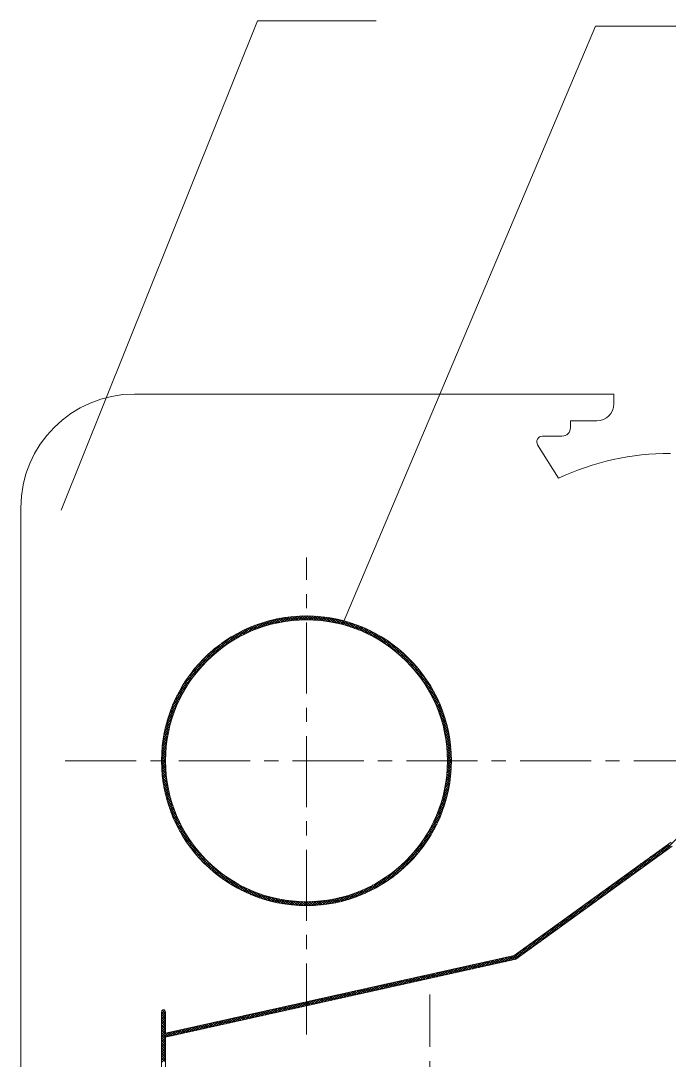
# Model space of a CAD drawing. Header units: millimetres. Extents: x 3251 to 3845, y 1091 to 1511.
# Drawn here: x 3441.73 to 3464.54, y 1183.49 to 1220.08 of the extents above; entities that cross this region are included whole.
import ezdxf

# ---------------------------------------------------------------- set-up
doc = ezdxf.new("R2010")
doc.units = ezdxf.units.MM
doc.linetypes.add('CENTERX2', pattern=[4, 2.5, -0.5, 0.5, -0.5])
for name, color, linetype, lineweight, true_color in [('1', 1, 'Continuous', 18, 0xff0000), ('2', 2, 'Continuous', 18, 0xffff00), ('3', 3, 'CENTERX2', 18, 0x00ff00)]:
    doc.layers.add(name, color=color, linetype=linetype, lineweight=lineweight, true_color=true_color)
pattern_1 = [(45, (3128.39006, 657.37576), (-0.0449012806, 0.0449012806), []), (135, (3128.39006, 657.37576), (-0.0449012806, -0.0449012806), [])]

msp = doc.modelspace()

# ---------------------------------------------------------------- hatches: boundary and pattern name
at = {"layer": '2'}
h = msp.add_hatch(dxfattribs=at)
h.set_pattern_fill('ANSI37', color=256, scale=0.02, style=0)
h.set_pattern_definition(pattern_1)
edge = h.paths.add_edge_path(flags=0)
edge.add_line((3451.78345, 1198.99262), (3451.78345, 1199.13101))
edge.add_arc((3451.78345, 1194.03322), 5.09779, 90, 180)
edge.add_line((3446.68566, 1194.03322), (3446.82405, 1194.03322))
edge.add_arc((3451.78345, 1194.03322), 4.9594, 90, 180, ccw=False)
edge = h.paths.add_edge_path(flags=0)
edge.add_line((3451.78345, 1199.13101), (3451.78345, 1198.99262))
edge.add_arc((3451.78345, 1194.03322), 4.9594, 0, 90, ccw=False)
edge.add_line((3456.74285, 1194.03322), (3456.88124, 1194.03322))
edge.add_arc((3451.78345, 1194.03322), 5.09779, 0, 90)
h = msp.add_hatch(dxfattribs=at)
h.set_pattern_fill('ANSI37', color=256, scale=0.02, style=0)
h.set_pattern_definition(pattern_1)
edge = h.paths.add_edge_path(flags=0)
edge.add_line((3451.78345, 1199.13101), (3451.78345, 1198.99262))
edge.add_arc((3451.78345, 1194.03322), 4.9594, 0, 90, ccw=False)
edge.add_line((3456.74285, 1194.03322), (3456.88124, 1194.03322))
edge.add_arc((3451.78345, 1194.03322), 5.09779, 0, 90)
edge = h.paths.add_edge_path(flags=0)
edge.add_arc((3451.78345, 1194.03322), 5.09779, 90, 180)
edge.add_line((3446.68566, 1194.03322), (3446.82405, 1194.03322))
edge.add_arc((3451.78345, 1194.03322), 4.9594, 90, 180, ccw=False)
edge.add_line((3451.78345, 1198.99262), (3451.78345, 1199.13101))
edge = h.paths.add_edge_path(flags=0)
edge.add_arc((3451.78345, 1194.03322), 5.09779, 0, 90)
edge.add_line((3451.78345, 1199.13101), (3451.78345, 1198.99262))
edge.add_arc((3451.78345, 1194.03322), 4.9594, 0, 90, ccw=False)
edge.add_arc((3451.78345, 1194.03322), 4.9594, 270, 360, ccw=False)
edge.add_line((3451.78345, 1189.07382), (3451.78345, 1188.93543))
edge.add_arc((3451.78345, 1194.03322), 5.09779, 270, 360)
edge = h.paths.add_edge_path(flags=0)
edge.add_arc((3451.78345, 1194.03322), 4.9594, 180, 270, ccw=False)
edge.add_arc((3451.78345, 1194.03322), 4.9594, 90, 180, ccw=False)
edge.add_line((3451.78345, 1198.99262), (3451.78345, 1199.13101))
edge.add_arc((3451.78345, 1194.03322), 5.09779, 90, 180)
edge.add_arc((3451.78345, 1194.03322), 5.09779, 180, 270)
edge.add_line((3451.78345, 1188.93543), (3451.78345, 1189.07382))

# ---------------------------------------------------------------- linework, layer by layer
at = {"layer": '1'}
for p, q in [((3445.73478, 1206.93882), (3462.59665, 1206.93882)), ((3462.59665, 1206.59564), (3462.59665, 1206.93882)), ((3461.07053, 1205.99564), (3461.07053, 1205.75749)), ((3461.99665, 1205.99564), (3461.07053, 1205.99564)), ((3460.77053, 1205.45749), (3460.08498, 1205.45749)), ((3459.91542, 1205.15142), (3460.64989, 1203.97734)), ((3441.73478, 1202.93882), (3441.73478, 1137.68806)), ((3451.78345, 1199.0262), (3451.78345, 1199.0262)), ((3464.60909, 1191.17337), (3459.09449, 1187.1772)), ((3464.64237, 1191.02658), (3459.15251, 1187.04834)), ((3459.09449, 1187.1772), (3446.82405, 1184.4453)), ((3459.15251, 1187.04834), (3446.82405, 1184.30352)), ((3446.68566, 1185.198), (3446.68566, 1155.40063)), ((3446.82405, 1185.198), (3446.82405, 1184.4453)), ((3446.82405, 1184.30352), (3446.82405, 1156.32337))]:
    msp.add_line(p, q, dxfattribs=at)
for radius in [5.09779, 4.9594]:
    msp.add_circle((3451.78345, 1194.03322), radius, dxfattribs=at)
for centre, radius, start, end in [((3445.73478, 1202.93882), 4, 90, 180), ((3461.99665, 1206.59564), 0.6, 270, 0), ((3460.77053, 1205.75749), 0.3, 270, 0), ((3460.08498, 1205.25749), 0.2, 90, 212.028677), ((3464.56904, 1195.64089), 9.21174, 89.910349, 115.179253), ((3446.75485, 1185.198), 0.06919, 0, 180)]:
    msp.add_arc(centre, radius, start, end, dxfattribs=at)
at = {"layer": '2'}
for p, q in [((3443.15342, 1202.84952), (3450.06588, 1220.07627)), ((3450.06588, 1220.07627), (3454.23329, 1220.07627)), ((3453.07932, 1198.89303), (3461.94906, 1219.8928)), ((3461.94906, 1219.8928), (3466.02131, 1219.8928)), ((3463.91719, 1190.50108), (3464.53788, 1191.12176)), ((3464.24333, 1190.73742), (3464.84375, 1191.33783)), ((3463.59105, 1190.26474), (3464.21174, 1190.88542)), ((3464.12323, 1190.65038), (3464.02413, 1190.74947)), ((3464.1753, 1190.68811), (3464.0762, 1190.78721)), ((3464.22737, 1190.72584), (3464.12827, 1190.82494)), ((3464.27944, 1190.76358), (3464.18034, 1190.86267)), ((3464.33151, 1190.80131), (3464.23241, 1190.9004)), ((3464.38358, 1190.83904), (3464.28448, 1190.93814)), ((3464.43565, 1190.87677), (3464.33655, 1190.97587)), ((3464.48772, 1190.91451), (3464.38862, 1191.0136)), ((3464.53979, 1190.95224), (3464.44069, 1191.05133)), ((3464.59186, 1190.98997), (3464.49276, 1191.08907)), ((3462.93876, 1189.79206), (3463.55945, 1190.41274)), ((3463.26491, 1190.0284), (3463.8856, 1190.64908)), ((3463.60253, 1190.27305), (3463.50343, 1190.37215)), ((3463.6546, 1190.31079), (3463.5555, 1190.40988)), ((3463.70667, 1190.34852), (3463.60757, 1190.44761)), ((3463.75874, 1190.38625), (3463.65964, 1190.48535)), ((3463.81081, 1190.42398), (3463.71171, 1190.52308)), ((3463.86288, 1190.46172), (3463.76378, 1190.56081)), ((3463.91495, 1190.49945), (3463.81585, 1190.59854)), ((3463.96702, 1190.53718), (3463.86792, 1190.63628)), ((3464.01909, 1190.57491), (3463.91999, 1190.67401)), ((3464.07116, 1190.61265), (3463.97206, 1190.71174)), ((3462.61262, 1189.55572), (3463.23331, 1190.1764)), ((3463.1339, 1189.93346), (3463.0348, 1190.03255)), ((3463.18597, 1189.97119), (3463.08687, 1190.07029)), ((3463.23804, 1190.00892), (3463.13894, 1190.10802)), ((3463.29011, 1190.04666), (3463.19101, 1190.14575)), ((3463.34218, 1190.08439), (3463.24308, 1190.18348)), ((3463.39425, 1190.12212), (3463.29515, 1190.22122)), ((3463.44632, 1190.15985), (3463.34722, 1190.25895)), ((3463.49839, 1190.19759), (3463.39929, 1190.29668)), ((3463.55046, 1190.23532), (3463.45136, 1190.33442)), ((3461.96034, 1189.08304), (3462.58103, 1189.70372)), ((3462.28648, 1189.31938), (3462.90717, 1189.94006)), ((3462.6132, 1189.55613), (3462.5141, 1189.65523)), ((3462.66527, 1189.59387), (3462.56617, 1189.69296)), ((3462.71734, 1189.6316), (3462.61824, 1189.73069)), ((3462.76941, 1189.66933), (3462.67031, 1189.76843)), ((3462.82148, 1189.70706), (3462.72238, 1189.80616)), ((3462.87355, 1189.7448), (3462.77445, 1189.84389)), ((3462.92562, 1189.78253), (3462.82652, 1189.88162)), ((3462.97769, 1189.82026), (3462.87859, 1189.91936)), ((3463.02976, 1189.85799), (3462.93066, 1189.95709)), ((3463.08183, 1189.89573), (3462.98273, 1189.99482)), ((3461.63419, 1188.8467), (3462.25488, 1189.46738)), ((3462.0925, 1189.17881), (3461.9934, 1189.2779)), ((3462.14457, 1189.21654), (3462.04547, 1189.31563)), ((3462.19664, 1189.25427), (3462.09754, 1189.35337)), ((3462.24871, 1189.292), (3462.14961, 1189.3911)), ((3462.30078, 1189.32974), (3462.20168, 1189.42883)), ((3462.35285, 1189.36747), (3462.25375, 1189.46657)), ((3462.40492, 1189.4052), (3462.30582, 1189.5043)), ((3462.45699, 1189.44293), (3462.35789, 1189.54203)), ((3462.50906, 1189.48067), (3462.40996, 1189.57976)), ((3462.56113, 1189.5184), (3462.46203, 1189.6175)), ((3460.98191, 1188.37402), (3461.6026, 1188.99471)), ((3461.30805, 1188.61036), (3461.92874, 1189.23105)), ((3461.62387, 1188.83921), (3461.52477, 1188.93831)), ((3461.67594, 1188.87695), (3461.57684, 1188.97604)), ((3461.72801, 1188.91468), (3461.62891, 1189.01377)), ((3461.78008, 1188.95241), (3461.68098, 1189.05151)), ((3461.83215, 1188.99014), (3461.73305, 1189.08924)), ((3461.88422, 1189.02788), (3461.78512, 1189.12697)), ((3461.93629, 1189.06561), (3461.83719, 1189.1647)), ((3461.98836, 1189.10334), (3461.88926, 1189.20244)), ((3462.04043, 1189.14107), (3461.94133, 1189.24017)), ((3460.65577, 1188.13768), (3461.27646, 1188.75837)), ((3461.10317, 1188.46189), (3461.00407, 1188.56098)), ((3461.15524, 1188.49962), (3461.05614, 1188.59872)), ((3461.20731, 1188.53735), (3461.10821, 1188.63645)), ((3461.25938, 1188.57508), (3461.16028, 1188.67418)), ((3461.31145, 1188.61282), (3461.21235, 1188.71191)), ((3461.36352, 1188.65055), (3461.26442, 1188.74965)), ((3461.41559, 1188.68828), (3461.31649, 1188.78738)), ((3461.46766, 1188.72602), (3461.36856, 1188.82511)), ((3461.51973, 1188.76375), (3461.42063, 1188.86284)), ((3461.5718, 1188.80148), (3461.4727, 1188.90058)), ((3460.00348, 1187.665), (3460.62417, 1188.28569)), ((3460.32962, 1187.90134), (3460.95031, 1188.52203)), ((3460.58247, 1188.08456), (3460.48337, 1188.18366)), ((3460.63454, 1188.12229), (3460.53544, 1188.22139)), ((3460.68661, 1188.16003), (3460.58751, 1188.25912)), ((3460.73868, 1188.19776), (3460.63958, 1188.29685)), ((3460.79075, 1188.23549), (3460.69165, 1188.33459)), ((3460.84282, 1188.27322), (3460.74372, 1188.37232)), ((3460.89489, 1188.31096), (3460.79579, 1188.41005)), ((3460.94696, 1188.34869), (3460.84786, 1188.44778)), ((3460.99903, 1188.38642), (3460.89993, 1188.48552)), ((3461.0511, 1188.42415), (3460.952, 1188.52325)), ((3459.3512, 1187.19232), (3459.97189, 1187.81301)), ((3459.67734, 1187.42866), (3460.29803, 1188.04935)), ((3460.11384, 1187.74497), (3460.01474, 1187.84406)), ((3460.16591, 1187.7827), (3460.06681, 1187.8818)), ((3460.21798, 1187.82043), (3460.11888, 1187.91953)), ((3460.27005, 1187.85817), (3460.17095, 1187.95726)), ((3460.32212, 1187.8959), (3460.22302, 1187.99499)), ((3460.37419, 1187.93363), (3460.27509, 1188.03273)), ((3460.42626, 1187.97136), (3460.32716, 1188.07046)), ((3460.47833, 1188.0091), (3460.37923, 1188.10819)), ((3460.5304, 1188.04683), (3460.4313, 1188.14592)), ((3459.10737, 1187.03829), (3459.64574, 1187.57667)), ((3459.59314, 1187.36764), (3459.49404, 1187.46674)), ((3459.64521, 1187.40537), (3459.54611, 1187.50447)), ((3459.69728, 1187.44311), (3459.59818, 1187.5422)), ((3459.74935, 1187.48084), (3459.65025, 1187.57993)), ((3459.80142, 1187.51857), (3459.70232, 1187.61767)), ((3459.85349, 1187.5563), (3459.75439, 1187.6554)), ((3459.90556, 1187.59404), (3459.80646, 1187.69313)), ((3459.95763, 1187.63177), (3459.85853, 1187.73087)), ((3460.0097, 1187.6695), (3459.9106, 1187.7686)), ((3460.06177, 1187.70723), (3459.96267, 1187.80633)), ((3458.52975, 1186.90969), (3458.71214, 1187.09207)), ((3458.64528, 1186.93541), (3458.82766, 1187.11779)), ((3458.81921, 1186.97413), (3458.70325, 1187.09009)), ((3458.7608, 1186.96113), (3458.94318, 1187.14351)), ((3458.89266, 1186.99049), (3458.7767, 1187.10645)), ((3458.96611, 1187.00684), (3458.85015, 1187.1228)), ((3458.87632, 1186.98685), (3459.05871, 1187.16923)), ((3459.03956, 1187.02319), (3458.9236, 1187.13915)), ((3458.99184, 1187.01257), (3459.3196, 1187.34033)), ((3459.11301, 1187.03955), (3458.99705, 1187.15551)), ((3459.17658, 1187.06578), (3459.0705, 1187.17186)), ((3459.22865, 1187.10351), (3459.12956, 1187.20261)), ((3459.28072, 1187.14125), (3459.18163, 1187.24034)), ((3459.33279, 1187.17898), (3459.2337, 1187.27807)), ((3459.38486, 1187.21671), (3459.28576, 1187.31581)), ((3459.43693, 1187.25444), (3459.33783, 1187.35354)), ((3459.489, 1187.29218), (3459.3899, 1187.39127)), ((3459.54107, 1187.32991), (3459.44197, 1187.429)), ((3456.91244, 1186.54961), (3457.09482, 1186.73199)), ((3457.12987, 1186.59802), (3457.01391, 1186.71398)), ((3457.02796, 1186.57533), (3457.21034, 1186.75771)), ((3457.20332, 1186.61437), (3457.08736, 1186.73033)), ((3457.14348, 1186.60105), (3457.32587, 1186.78343)), ((3457.27677, 1186.63072), (3457.16081, 1186.74668)), ((3457.35022, 1186.64708), (3457.23426, 1186.76304)), ((3457.259, 1186.62677), (3457.44139, 1186.80915)), ((3457.42367, 1186.66343), (3457.30771, 1186.77939)), ((3457.37453, 1186.65249), (3457.55691, 1186.83487)), ((3457.49712, 1186.67978), (3457.38116, 1186.79574)), ((3457.57057, 1186.69613), (3457.45461, 1186.8121)), ((3457.49005, 1186.67821), (3457.67243, 1186.86059)), ((3457.64402, 1186.71249), (3457.52806, 1186.82845)), ((3457.71747, 1186.72884), (3457.60151, 1186.8448)), ((3457.60557, 1186.70393), (3457.78796, 1186.88631)), ((3457.79092, 1186.74519), (3457.67496, 1186.86115)), ((3457.7211, 1186.72965), (3457.90348, 1186.91203)), ((3457.86437, 1186.76155), (3457.74841, 1186.87751)), ((3457.93782, 1186.7779), (3457.82186, 1186.89386)), ((3457.83662, 1186.75537), (3458.019, 1186.93775)), ((3458.01127, 1186.79425), (3457.89531, 1186.91021)), ((3457.95214, 1186.78109), (3458.13452, 1186.96347)), ((3458.08472, 1186.81061), (3457.96876, 1186.92657)), ((3458.15817, 1186.82696), (3458.04221, 1186.94292)), ((3458.06766, 1186.80681), (3458.25005, 1186.98919)), ((3458.23162, 1186.84331), (3458.11566, 1186.95927)), ((3458.18319, 1186.83253), (3458.36557, 1187.01491)), ((3458.30507, 1186.85966), (3458.18911, 1186.97562)), ((3458.37852, 1186.87602), (3458.26256, 1186.99198)), ((3458.29871, 1186.85825), (3458.48109, 1187.04063)), ((3458.45197, 1186.89237), (3458.33601, 1187.00833)), ((3458.52542, 1186.90872), (3458.40945, 1187.02468)), ((3458.41423, 1186.88397), (3458.59662, 1187.06635)), ((3458.59887, 1186.92508), (3458.4829, 1187.04104)), ((3458.67231, 1186.94143), (3458.55635, 1187.05739)), ((3458.74576, 1186.95778), (3458.6298, 1187.07374)), ((3455.1796, 1186.16381), (3455.36198, 1186.34619)), ((3455.29512, 1186.18953), (3455.4775, 1186.37191)), ((3455.51398, 1186.23825), (3455.39802, 1186.35421)), ((3455.41064, 1186.21525), (3455.59303, 1186.39763)), ((3455.58743, 1186.25461), (3455.47147, 1186.37057)), ((3455.52617, 1186.24097), (3455.70855, 1186.42335)), ((3455.66088, 1186.27096), (3455.54492, 1186.38692)), ((3455.73433, 1186.28731), (3455.61837, 1186.40327)), ((3455.64169, 1186.26669), (3455.82407, 1186.44907)), ((3455.80778, 1186.30367), (3455.69182, 1186.41963)), ((3455.75721, 1186.29241), (3455.93959, 1186.47479)), ((3455.88123, 1186.32002), (3455.76527, 1186.43598)), ((3455.95468, 1186.33637), (3455.83872, 1186.45233)), ((3455.87273, 1186.31813), (3456.05512, 1186.50051)), ((3456.02813, 1186.35272), (3455.91217, 1186.46868)), ((3456.10158, 1186.36908), (3455.98562, 1186.48504)), ((3455.98826, 1186.34385), (3456.17064, 1186.52623)), ((3456.17503, 1186.38543), (3456.05907, 1186.50139)), ((3456.10378, 1186.36957), (3456.28616, 1186.55195)), ((3456.24848, 1186.40178), (3456.13252, 1186.51774)), ((3456.32193, 1186.41814), (3456.20597, 1186.5341)), ((3456.2193, 1186.39529), (3456.40169, 1186.57767)), ((3456.39538, 1186.43449), (3456.27942, 1186.55045)), ((3456.33482, 1186.42101), (3456.51721, 1186.60339)), ((3456.46883, 1186.45084), (3456.35286, 1186.5668)), ((3456.54227, 1186.46719), (3456.42631, 1186.58315)), ((3456.45035, 1186.44673), (3456.63273, 1186.62911)), ((3456.61572, 1186.48355), (3456.49976, 1186.59951)), ((3456.56587, 1186.47245), (3456.74825, 1186.65483)), ((3456.68917, 1186.4999), (3456.57321, 1186.61586)), ((3456.76262, 1186.51625), (3456.64666, 1186.63221)), ((3456.68139, 1186.49817), (3456.86378, 1186.68055)), ((3456.83607, 1186.53261), (3456.72011, 1186.64857)), ((3456.90952, 1186.54896), (3456.79356, 1186.66492)), ((3456.79691, 1186.52389), (3456.9793, 1186.70627)), ((3456.98297, 1186.56531), (3456.86701, 1186.68127)), ((3457.05642, 1186.58166), (3456.94046, 1186.69762)), ((3453.56228, 1185.80373), (3453.74466, 1185.98611)), ((3453.6778, 1185.82945), (3453.86019, 1186.01183)), ((3453.89809, 1185.87849), (3453.78213, 1185.99445)), ((3453.79333, 1185.85517), (3453.97571, 1186.03755)), ((3453.97154, 1185.89484), (3453.85558, 1186.0108)), ((3453.90885, 1185.88089), (3454.09123, 1186.06327)), ((3454.04499, 1185.9112), (3453.92903, 1186.02716)), ((3454.11844, 1185.92755), (3454.00248, 1186.04351)), ((3454.02437, 1185.90661), (3454.20675, 1186.08899)), ((3454.19189, 1185.9439), (3454.07593, 1186.05986)), ((3454.13989, 1185.93233), (3454.32228, 1186.11471)), ((3454.26534, 1185.96025), (3454.14938, 1186.07621)), ((3454.33879, 1185.97661), (3454.22282, 1186.09257)), ((3454.25542, 1185.95805), (3454.4378, 1186.14043)), ((3454.41223, 1185.99296), (3454.29627, 1186.10892)), ((3454.48568, 1186.00931), (3454.36972, 1186.12527)), ((3454.37094, 1185.98377), (3454.55332, 1186.16615)), ((3454.55913, 1186.02567), (3454.44317, 1186.14163)), ((3454.48646, 1186.00949), (3454.66885, 1186.19187)), ((3454.63258, 1186.04202), (3454.51662, 1186.15798)), ((3454.70603, 1186.05837), (3454.59007, 1186.17433)), ((3454.60198, 1186.03521), (3454.78437, 1186.21759)), ((3454.77948, 1186.07472), (3454.66352, 1186.19068)), ((3454.71751, 1186.06093), (3454.89989, 1186.24331)), ((3454.85293, 1186.09108), (3454.73697, 1186.20704)), ((3454.92638, 1186.10743), (3454.81042, 1186.22339)), ((3454.83303, 1186.08665), (3455.01541, 1186.26903)), ((3454.99983, 1186.12378), (3454.88387, 1186.23974)), ((3454.94855, 1186.11237), (3455.13094, 1186.29475)), ((3455.07328, 1186.14014), (3454.95732, 1186.2561)), ((3455.14673, 1186.15649), (3455.03077, 1186.27245)), ((3455.06407, 1186.13809), (3455.24646, 1186.32047)), ((3455.22018, 1186.17284), (3455.10422, 1186.2888)), ((3455.29363, 1186.18919), (3455.17767, 1186.30516)), ((3455.36708, 1186.20555), (3455.25112, 1186.32151)), ((3455.44053, 1186.2219), (3455.32457, 1186.33786)), ((3451.94496, 1185.44364), (3452.12735, 1185.62603)), ((3452.06049, 1185.46936), (3452.24287, 1185.65175)), ((3452.20875, 1185.50237), (3452.09278, 1185.61833)), ((3452.28219, 1185.51873), (3452.16623, 1185.63469)), ((3452.17601, 1185.49508), (3452.35839, 1185.67747)), ((3452.35564, 1185.53508), (3452.23968, 1185.65104)), ((3452.29153, 1185.5208), (3452.47392, 1185.70319)), ((3452.42909, 1185.55143), (3452.31313, 1185.66739)), ((3452.50254, 1185.56778), (3452.38658, 1185.68374)), ((3452.40705, 1185.54652), (3452.58944, 1185.72891)), ((3452.57599, 1185.58414), (3452.46003, 1185.7001)), ((3452.52258, 1185.57224), (3452.70496, 1185.75463)), ((3452.64944, 1185.60049), (3452.53348, 1185.71645)), ((3452.72289, 1185.61684), (3452.60693, 1185.7328)), ((3452.6381, 1185.59796), (3452.82048, 1185.78035)), ((3452.79634, 1185.6332), (3452.68038, 1185.74916)), ((3452.75362, 1185.62368), (3452.93601, 1185.80607)), ((3452.86979, 1185.64955), (3452.75383, 1185.76551)), ((3452.94324, 1185.6659), (3452.82728, 1185.78186)), ((3452.86914, 1185.6494), (3453.05153, 1185.83179)), ((3453.01669, 1185.68225), (3452.90073, 1185.79822)), ((3453.09014, 1185.69861), (3452.97418, 1185.81457)), ((3452.98467, 1185.67512), (3453.16705, 1185.85751)), ((3453.16359, 1185.71496), (3453.04763, 1185.83092)), ((3453.10019, 1185.70084), (3453.28257, 1185.88323)), ((3453.23704, 1185.73131), (3453.12108, 1185.84727)), ((3453.31049, 1185.74767), (3453.19453, 1185.86363)), ((3453.21571, 1185.72656), (3453.3981, 1185.90895)), ((3453.38394, 1185.76402), (3453.26798, 1185.87998)), ((3453.33123, 1185.75228), (3453.51362, 1185.93467)), ((3453.45739, 1185.78037), (3453.34143, 1185.89633)), ((3453.53084, 1185.79673), (3453.41488, 1185.91269)), ((3453.44676, 1185.77801), (3453.62914, 1185.96039)), ((3453.60429, 1185.81308), (3453.48833, 1185.92904)), ((3453.67774, 1185.82943), (3453.56178, 1185.94539)), ((3453.75119, 1185.84578), (3453.63523, 1185.96174)), ((3453.82464, 1185.86214), (3453.70868, 1185.9781)), ((3446.68792, 1185.21554), (3446.73731, 1185.26493)), ((3446.82405, 1185.13971), (3446.71168, 1185.25207)), ((3450.32765, 1185.08356), (3450.51003, 1185.26595)), ((3450.44317, 1185.10928), (3450.62555, 1185.29167)), ((3450.59285, 1185.14261), (3450.47689, 1185.25857)), ((3450.6663, 1185.15896), (3450.55034, 1185.27492)), ((3450.55869, 1185.135), (3450.74108, 1185.31739)), ((3450.73975, 1185.17531), (3450.62379, 1185.29128)), ((3450.67421, 1185.16072), (3450.8566, 1185.34311)), ((3450.8132, 1185.19167), (3450.69724, 1185.30763)), ((3450.88665, 1185.20802), (3450.77069, 1185.32398)), ((3450.78974, 1185.18644), (3450.97212, 1185.36883)), ((3450.9601, 1185.22437), (3450.84414, 1185.34033)), ((3450.90526, 1185.21216), (3451.08764, 1185.39455)), ((3451.03355, 1185.24073), (3450.91759, 1185.35669)), ((3451.107, 1185.25708), (3450.99104, 1185.37304)), ((3451.02078, 1185.23788), (3451.20317, 1185.42027)), ((3451.18045, 1185.27343), (3451.06449, 1185.38939)), ((3451.1363, 1185.2636), (3451.31869, 1185.44599)), ((3451.2539, 1185.28978), (3451.13794, 1185.40575)), ((3451.32735, 1185.30614), (3451.21139, 1185.4221)), ((3451.25183, 1185.28932), (3451.43421, 1185.47171)), ((3451.4008, 1185.32249), (3451.28484, 1185.43845)), ((3451.47425, 1185.33884), (3451.35829, 1185.4548)), ((3451.36735, 1185.31504), (3451.54973, 1185.49743)), ((3451.5477, 1185.3552), (3451.43174, 1185.47116)), ((3451.48287, 1185.34076), (3451.66526, 1185.52315)), ((3451.62115, 1185.37155), (3451.50519, 1185.48751)), ((3451.6946, 1185.3879), (3451.57864, 1185.50386)), ((3451.5984, 1185.36648), (3451.78078, 1185.54887)), ((3451.76805, 1185.40426), (3451.65209, 1185.52022)), ((3451.71392, 1185.3922), (3451.8963, 1185.57459)), ((3451.8415, 1185.42061), (3451.72554, 1185.53657)), ((3451.91495, 1185.43696), (3451.79899, 1185.55292)), ((3451.82944, 1185.41792), (3452.01182, 1185.60031)), ((3451.9884, 1185.45331), (3451.87244, 1185.56927)), ((3452.06185, 1185.46967), (3451.94589, 1185.58563)), ((3452.1353, 1185.48602), (3452.01934, 1185.60198)), ((3446.68566, 1185.12348), (3446.80637, 1185.24419)), ((3446.82405, 1185.04991), (3446.68566, 1185.1883)), ((3446.68566, 1185.03368), (3446.82405, 1185.17206)), ((3446.82405, 1184.9601), (3446.68566, 1185.09849)), ((3446.68566, 1184.94387), (3446.82405, 1185.08226)), ((3446.82405, 1184.8703), (3446.68566, 1185.00869)), ((3446.68566, 1184.85407), (3446.82405, 1184.99246)), ((3446.82405, 1184.7805), (3446.68566, 1184.91889)), ((3446.68566, 1184.76427), (3446.82405, 1184.90266)), ((3448.71033, 1184.72348), (3448.89271, 1184.90587)), ((3448.90351, 1184.76649), (3448.78755, 1184.88245)), ((3448.82585, 1184.7492), (3449.00824, 1184.93159)), ((3448.97696, 1184.78284), (3448.861, 1184.89881)), ((3449.05041, 1184.7992), (3448.93445, 1184.91516)), ((3448.94137, 1184.77492), (3449.12376, 1184.95731)), ((3449.12386, 1184.81555), (3449.0079, 1184.93151)), ((3449.0569, 1184.80064), (3449.23928, 1184.98303)), ((3449.19731, 1184.8319), (3449.08135, 1184.94786)), ((3449.27076, 1184.84826), (3449.1548, 1184.96422)), ((3449.17242, 1184.82636), (3449.3548, 1185.00875)), ((3449.34421, 1184.86461), (3449.22825, 1184.98057)), ((3449.28794, 1184.85208), (3449.47033, 1185.03447)), ((3449.41766, 1184.88096), (3449.3017, 1184.99692)), ((3449.49111, 1184.89732), (3449.37515, 1185.01328)), ((3449.40347, 1184.8778), (3449.58585, 1185.06019)), ((3449.56456, 1184.91367), (3449.4486, 1185.02963)), ((3449.51899, 1184.90352), (3449.70137, 1185.08591)), ((3449.63801, 1184.93002), (3449.52205, 1185.04598)), ((3449.71146, 1184.94637), (3449.5955, 1185.06233)), ((3449.63451, 1184.92924), (3449.81689, 1185.11163)), ((3449.78491, 1184.96273), (3449.66895, 1185.07869)), ((3449.85836, 1184.97908), (3449.7424, 1185.09504)), ((3449.75003, 1184.95496), (3449.93242, 1185.13735)), ((3449.93181, 1184.99543), (3449.81585, 1185.11139)), ((3449.86556, 1184.98068), (3450.04794, 1185.16307)), ((3450.00526, 1185.01179), (3449.8893, 1185.12775)), ((3450.07871, 1185.02814), (3449.96274, 1185.1441)), ((3449.98108, 1185.0064), (3450.16346, 1185.18879)), ((3450.15215, 1185.04449), (3450.03619, 1185.16045)), ((3450.0966, 1185.03212), (3450.27899, 1185.21451)), ((3450.2256, 1185.06084), (3450.10964, 1185.1768)), ((3450.29905, 1185.0772), (3450.18309, 1185.19316)), ((3450.21212, 1185.05784), (3450.39451, 1185.24023)), ((3450.3725, 1185.09355), (3450.25654, 1185.20951)), ((3450.44595, 1185.1099), (3450.32999, 1185.22586)), ((3450.5194, 1185.12626), (3450.40344, 1185.24222)), ((3446.82405, 1184.6907), (3446.68566, 1184.82909)), ((3446.68566, 1184.67446), (3446.82405, 1184.81285)), ((3446.82405, 1184.60089), (3446.68566, 1184.73928)), ((3446.68566, 1184.58466), (3446.82405, 1184.72305)), ((3446.82405, 1184.51109), (3446.68566, 1184.64948)), ((3446.68566, 1184.49486), (3446.82405, 1184.63325)), ((3446.92037, 1184.32496), (3446.68566, 1184.55968)), ((3446.68566, 1184.40506), (3446.82405, 1184.54345)), ((3446.97749, 1184.33768), (3447.15987, 1184.52006)), ((3447.09301, 1184.3634), (3447.2754, 1184.54578)), ((3447.28762, 1184.40673), (3447.17166, 1184.52269)), ((3447.20853, 1184.38912), (3447.39092, 1184.5715)), ((3447.36107, 1184.42308), (3447.24511, 1184.53904)), ((3447.43452, 1184.43943), (3447.31856, 1184.55539)), ((3447.32406, 1184.41484), (3447.50644, 1184.59723)), ((3447.50797, 1184.45579), (3447.39201, 1184.57175)), ((3447.43958, 1184.44056), (3447.62196, 1184.62295)), ((3447.58142, 1184.47214), (3447.46546, 1184.5881)), ((3447.65487, 1184.48849), (3447.53891, 1184.60445)), ((3447.5551, 1184.46628), (3447.73749, 1184.64867)), ((3447.72832, 1184.50485), (3447.61236, 1184.62081)), ((3447.67063, 1184.492), (3447.85301, 1184.67439)), ((3447.80177, 1184.5212), (3447.68581, 1184.63716)), ((3447.87522, 1184.53755), (3447.75926, 1184.65351)), ((3447.78615, 1184.51772), (3447.96853, 1184.70011)), ((3447.94867, 1184.5539), (3447.8327, 1184.66986)), ((3447.90167, 1184.54344), (3448.08405, 1184.72583)), ((3448.02211, 1184.57026), (3447.90615, 1184.68622)), ((3448.09556, 1184.58661), (3447.9796, 1184.70257)), ((3448.01719, 1184.56916), (3448.19958, 1184.75155)), ((3448.16901, 1184.60296), (3448.05305, 1184.71892)), ((3448.24246, 1184.61932), (3448.1265, 1184.73528)), ((3448.13272, 1184.59488), (3448.3151, 1184.77727)), ((3448.31591, 1184.63567), (3448.19995, 1184.75163)), ((3448.24824, 1184.6206), (3448.43062, 1184.80299)), ((3448.38936, 1184.65202), (3448.2734, 1184.76798)), ((3448.46281, 1184.66837), (3448.34685, 1184.78433)), ((3448.36376, 1184.64632), (3448.54615, 1184.82871)), ((3448.53626, 1184.68473), (3448.4203, 1184.80069)), ((3448.47928, 1184.67204), (3448.66167, 1184.85443)), ((3448.60971, 1184.70108), (3448.49375, 1184.81704)), ((3448.68316, 1184.71743), (3448.5672, 1184.83339)), ((3448.59481, 1184.69776), (3448.77719, 1184.88015)), ((3448.75661, 1184.73379), (3448.64065, 1184.84975)), ((3448.83006, 1184.75014), (3448.7141, 1184.8661)), ((3446.84692, 1184.30861), (3446.68566, 1184.46987)), ((3446.68566, 1184.22545), (3446.92883, 1184.46862)), ((3446.68566, 1184.31525), (3446.82405, 1184.45364)), ((3446.82405, 1184.24168), (3446.68566, 1184.38007)), ((3446.82405, 1184.15188), (3446.68566, 1184.29027)), ((3446.68566, 1184.13565), (3446.82405, 1184.27404)), ((3446.82405, 1184.06208), (3446.68566, 1184.20047)), ((3446.68566, 1184.04585), (3446.82405, 1184.18424)), ((3446.86197, 1184.31196), (3447.04435, 1184.49434)), ((3446.99382, 1184.34132), (3446.87786, 1184.45728)), ((3447.06727, 1184.35767), (3446.95131, 1184.47363)), ((3447.14072, 1184.37402), (3447.02476, 1184.48998)), ((3447.21417, 1184.39038), (3447.09821, 1184.50634)), ((3446.82405, 1183.97228), (3446.68566, 1184.11066)), ((3446.68566, 1183.95604), (3446.82405, 1184.09443)), ((3446.82405, 1183.88247), (3446.68566, 1184.02086)), ((3446.68566, 1183.86624), (3446.82405, 1184.00463)), ((3446.82405, 1183.79267), (3446.68566, 1183.93106)), ((3446.68566, 1183.77644), (3446.82405, 1183.91483)), ((3446.82405, 1183.70287), (3446.68566, 1183.84126)), ((3446.68566, 1183.68664), (3446.82405, 1183.82503)), ((3446.82405, 1183.61306), (3446.68566, 1183.75145)), ((3446.68566, 1183.59683), (3446.82405, 1183.73522)), ((3446.82405, 1183.52326), (3446.68566, 1183.66165)), ((3446.68566, 1183.50703), (3446.82405, 1183.64542)), ((3446.82405, 1183.43346), (3446.68566, 1183.57185)), ((3446.68566, 1183.41723), (3446.82405, 1183.55562))]:
    msp.add_line(p, q, dxfattribs=at)
at = {"layer": '3'}
for p, q in [((3451.78345, 1184.40187), (3451.78345, 1201.19116)), ((3443.29708, 1194.03322), (3487.16453, 1194.03322)), ((3456.12345, 1155.96138), (3456.12345, 1185.81175))]:
    msp.add_line(p, q, dxfattribs=at)

doc.saveas('drawing.dxf')
